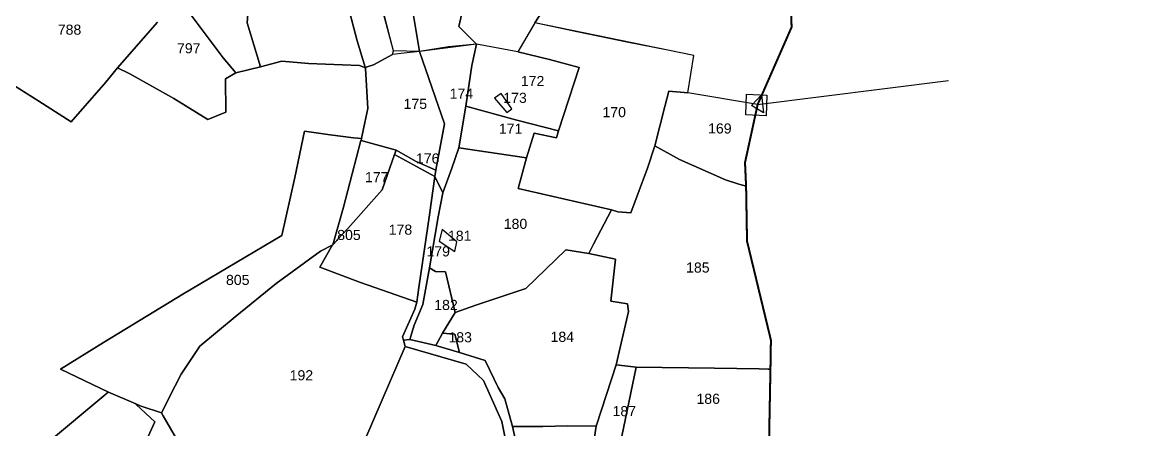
# Model space of a CAD drawing. Header units: inches. Extents: x 186800 to 194298, y 1604602 to 1613194.
# Drawn here: x 190679 to 192357, y 1608857 to 1609461 of the extents above; entities that cross this region are included whole.
import ezdxf

# ---------------------------------------------------------------- set-up
doc = ezdxf.new("R2010")
doc.units = ezdxf.units.IN
doc.header["$LTSCALE"] = 15
doc.header["$MEASUREMENT"] = 0
for name, color, linetype in [('PLOT', 7, 'Continuous'), ('PLOT NO', 7, 'Continuous'), ('VILLAGE BOUNDARY', 5, 'Continuous'), ('VILLAGE BOUNDRY STONES', 1, 'Continuous')]:
    doc.layers.add(name, color=color, linetype=linetype)
doc.styles.get("Standard").update_dxf_attribs({"font": 'arial.ttf'})

msp = doc.modelspace()

# ---------------------------------------------------------------- linework, layer by layer
at = {"layer": 'PLOT'}
for p, q in [((191230.6, 1609419.1), (191185.2, 1609589.4)), ((191328, 1609455.5), (191351.9, 1609565)), ((191351.9, 1609565), (191328, 1609455.5)), ((191440.8, 1609460.8), (191494.3, 1609544.7)), ((191494.3, 1609544.7), (191440.8, 1609460.8)), ((191820.4, 1609537.8), (191822.3, 1609454.4)), ((191252.9, 1609516.5), (191269.4, 1609418.1)), ((191269.4, 1609418.1), (191252.9, 1609516.5)), ((191176.8, 1609434.4), (191155.9, 1609514.8)), ((191155.9, 1609514.8), (191176.8, 1609434.4)), ((191230.6, 1609419.1), (191210.4, 1609498.9)), ((190949.5, 1609446.4), (190922.6, 1609482.4)), ((190922.6, 1609482.4), (190949.5, 1609446.4)), ((191013.1, 1609460.8), (191015.1, 1609487.2)), ((191015.1, 1609487.2), (191013.1, 1609460.8)), ((190879.9, 1609461.8), (190820.3, 1609393.9)), ((190820.3, 1609393.9), (190879.9, 1609461.8)), ((191033.2, 1609395.5), (191013.1, 1609460.8)), ((191013.1, 1609460.8), (191033.2, 1609395.5)), ((191354.1, 1609429), (191328, 1609455.5)), ((191328, 1609455.5), (191354.1, 1609429)), ((191440.8, 1609460.8), (191415.5, 1609417.8)), ((191440.8, 1609460.8), (191415.5, 1609417.8)), ((191503.3, 1609447.7), (191440.8, 1609460.8)), ((191677.2, 1609412.2), (191440.8, 1609460.8)), ((191440.8, 1609460.8), (191440.8, 1609460.8)), ((191822.3, 1609454.4), (191771.9, 1609339.6)), ((190977.5, 1609408.9), (190949.5, 1609446.4)), ((190949.5, 1609446.4), (190977.5, 1609408.9)), ((191188.5, 1609394.9), (191176.8, 1609434.4)), ((191176.8, 1609434.4), (191188.5, 1609394.9)), ((191580.1, 1609431.7), (191503.3, 1609447.7)), ((191635.9, 1609420.8), (191580.1, 1609431.7)), ((191229.2, 1609413.9), (191230.6, 1609419.1)), ((191246.6, 1609416.1), (191229.2, 1609413.9)), ((191269.4, 1609418.1), (191230.6, 1609419.1)), ((191230.6, 1609419.1), (191230.6, 1609419.1)), ((191269.4, 1609418.1), (191246.6, 1609416.1)), ((191354.1, 1609429), (191269.4, 1609418.1)), ((191312.6, 1609425.3), (191269.4, 1609418.1)), ((191269.4, 1609418.1), (191306.6, 1609310.6)), ((191306.6, 1609310.6), (191269.4, 1609418.1)), ((191269.4, 1609418.1), (191269.4, 1609418.1)), ((191354.1, 1609429), (191312.6, 1609425.3)), ((191347.1, 1609397.6), (191354.1, 1609429)), ((191354.1, 1609429), (191347.1, 1609397.6)), ((191415.5, 1609417.8), (191354.1, 1609429)), ((191415.5, 1609417.8), (191354.1, 1609429)), ((191462.5, 1609406.3), (191415.5, 1609417.8)), ((191415.5, 1609417.8), (191415.5, 1609417.8)), ((191415.5, 1609417.8), (191462.5, 1609406.3)), ((191677.2, 1609412.2), (191635.9, 1609420.8)), ((190996.2, 1609386.4), (190977.5, 1609408.9)), ((190977.5, 1609408.9), (190996.2, 1609386.4)), ((191033.2, 1609395.5), (191064.5, 1609404)), ((191064.5, 1609404), (191033.2, 1609395.5)), ((191064.5, 1609404), (191104.2, 1609400.6)), ((191104.2, 1609400.6), (191064.5, 1609404)), ((191104.2, 1609400.6), (191180.1, 1609397.4)), ((191180.1, 1609397.4), (191104.2, 1609400.6)), ((191200.8, 1609398.7), (191191.3, 1609395.4)), ((191191.3, 1609395.4), (191200.8, 1609398.7)), ((191229.2, 1609413.9), (191200.8, 1609398.7)), ((191200.8, 1609398.7), (191229.2, 1609413.9)), ((191229.2, 1609413.9), (191229.2, 1609413.9)), ((191506.7, 1609394.5), (191462.5, 1609406.3)), ((191462.5, 1609406.3), (191506.7, 1609394.5)), ((191668.1, 1609356.7), (191677.2, 1609412.2)), ((191668.1, 1609356.7), (191677.2, 1609412.2)), ((191677.2, 1609412.2), (191677.2, 1609412.2)), ((190803.3, 1609372.8), (190820.3, 1609393.9)), ((190820.3, 1609393.9), (190803.3, 1609372.8)), ((190820.3, 1609393.9), (190838.7, 1609385)), ((190838.7, 1609385), (190820.3, 1609393.9)), ((190838.7, 1609385), (190904.4, 1609348.3)), ((190904.4, 1609348.3), (190838.7, 1609385)), ((190981, 1609377.8), (190996.2, 1609386.4)), ((190996.2, 1609386.4), (190981, 1609377.8)), ((190996.2, 1609386.4), (191033.2, 1609395.5)), ((191033.2, 1609395.5), (190996.2, 1609386.4)), ((190996.2, 1609386.4), (190996.2, 1609386.4)), ((191180.1, 1609397.4), (191188.8, 1609393.9)), ((191188.8, 1609393.9), (191180.1, 1609397.4)), ((191188.8, 1609393.9), (191188.5, 1609394.9)), ((191188.5, 1609394.9), (191188.8, 1609393.9)), ((191189.5, 1609394.3), (191188.8, 1609393.9)), ((191188.8, 1609393.9), (191189.5, 1609394.3)), ((191188.8, 1609393.9), (191188.8, 1609393.1)), ((191188.8, 1609393.1), (191188.8, 1609393.9)), ((191188.8, 1609393.1), (191192.7, 1609333.6)), ((191192.7, 1609333.6), (191188.8, 1609393.1)), ((191189.8, 1609394.5), (191189.5, 1609394.3)), ((191189.5, 1609394.3), (191189.8, 1609394.5)), ((191190.1, 1609395), (191189.8, 1609394.5)), ((191189.8, 1609394.5), (191190.1, 1609395)), ((191191.3, 1609395.4), (191190.1, 1609395)), ((191190.1, 1609395), (191191.3, 1609395.4)), ((191338, 1609337.1), (191347.1, 1609397.6)), ((191347.1, 1609397.6), (191338, 1609337.1)), ((191476.1, 1609300.5), (191506.7, 1609394.5)), ((191506.7, 1609394.5), (191476.1, 1609300.5)), ((190665.7, 1609368.1), (190703.6, 1609344.3)), ((190703.6, 1609344.3), (190665.7, 1609368.1)), ((190751.6, 1609313.7), (190803.3, 1609372.8)), ((190803.3, 1609372.8), (190751.6, 1609313.7)), ((190981.6, 1609328.2), (190981, 1609377.8)), ((190981, 1609377.8), (190981.6, 1609328.2)), ((190904.4, 1609348.3), (190954.8, 1609317.2)), ((190954.8, 1609317.2), (190904.4, 1609348.3)), ((191390.5, 1609356), (191381, 1609349.2)), ((191390.5, 1609356), (191381, 1609349.2)), ((191381, 1609349.2), (191399.2, 1609327.8)), ((191381, 1609349.2), (191399.2, 1609327.8)), ((191406.3, 1609332.9), (191390.5, 1609356)), ((191406.3, 1609332.9), (191390.5, 1609356)), ((191640, 1609359.4), (191633.8, 1609336.5)), ((191633.8, 1609336.5), (191640, 1609359.4)), ((191668.1, 1609356.7), (191640, 1609359.4)), ((191640, 1609359.4), (191668.1, 1609356.7)), ((191771.9, 1609339.6), (191668.1, 1609356.7)), ((191771.9, 1609339.6), (191668.1, 1609356.7)), ((190703.6, 1609344.3), (190751.6, 1609313.7)), ((190751.6, 1609313.7), (190703.6, 1609344.3)), ((191192.7, 1609333.5), (191188.3, 1609313)), ((191188.3, 1609313), (191192.7, 1609333.5)), ((191192.7, 1609333.6), (191192.7, 1609333.5)), ((191192.7, 1609333.5), (191192.7, 1609333.6)), ((191327.9, 1609275), (191338, 1609337.1)), ((191338, 1609337.1), (191327.9, 1609275)), ((191338, 1609337.1), (191338, 1609337.1)), ((191338, 1609337.1), (191414.2, 1609316.2)), ((191414.2, 1609316.2), (191338, 1609337.1)), ((191399.2, 1609327.8), (191406.3, 1609332.9)), ((191399.2, 1609327.8), (191406.3, 1609332.9)), ((191406.3, 1609332.9), (191406.3, 1609332.9)), ((191406.3, 1609332.9), (191406.3, 1609332.9)), ((191633.8, 1609336.5), (191618.9, 1609278.3)), ((191618.9, 1609278.3), (191633.8, 1609336.5)), ((191753.1, 1609253.2), (191771.9, 1609339.6)), ((191771.9, 1609339.6), (191771.9, 1609339.6)), ((190954.8, 1609317.2), (190981.6, 1609328.2)), ((190981.6, 1609328.2), (190954.8, 1609317.2)), ((191414.2, 1609316.2), (191476.1, 1609300.5)), ((191476.1, 1609300.5), (191414.2, 1609316.2)), ((191098.5, 1609300.1), (191083.8, 1609231.2)), ((191083.8, 1609231.2), (191098.5, 1609300.1)), ((191136.6, 1609294.5), (191098.5, 1609300.1)), ((191098.5, 1609300.1), (191136.6, 1609294.5)), ((191188.3, 1609313), (191183.6, 1609291.3)), ((191183.6, 1609291.3), (191188.3, 1609313)), ((191306.6, 1609310.6), (191293.4, 1609241.8)), ((191293.4, 1609241.8), (191306.6, 1609310.6)), ((191306.6, 1609310.6), (191306.6, 1609310.6)), ((191472.7, 1609290.1), (191476.1, 1609300.5)), ((191476.1, 1609300.5), (191472.7, 1609290.1)), ((191476.1, 1609300.5), (191476.1, 1609300.5)), ((191171.2, 1609290.1), (191136.6, 1609294.5)), ((191136.6, 1609294.5), (191171.2, 1609290.1)), ((191156.3, 1609187.1), (191182.2, 1609286.1)), ((191182.2, 1609286.1), (191156.3, 1609187.1)), ((191182.9, 1609288.8), (191171.2, 1609290.1)), ((191171.2, 1609290.1), (191182.9, 1609288.8)), ((191182.2, 1609286.1), (191182.4, 1609286)), ((191182.4, 1609286), (191182.2, 1609286.1)), ((191182.4, 1609286), (191183, 1609288.8)), ((191183, 1609288.8), (191182.4, 1609286)), ((191234.4, 1609271.9), (191182.4, 1609286)), ((191182.4, 1609286), (191182.4, 1609286)), ((191182.4, 1609286), (191234.4, 1609271.9)), ((191183, 1609288.8), (191182.9, 1609288.8)), ((191182.9, 1609288.8), (191183, 1609288.8)), ((191183.6, 1609291.3), (191183, 1609288.8)), ((191183, 1609288.8), (191183.6, 1609291.3)), ((191183, 1609288.8), (191183, 1609288.8)), ((191428.3, 1609260.1), (191439.6, 1609296.9)), ((191439.6, 1609296.9), (191428.3, 1609260.1)), ((191439.6, 1609296.9), (191472.7, 1609290.1)), ((191472.7, 1609290.1), (191439.6, 1609296.9)), ((191231.9, 1609265.3), (191213.6, 1609212.9)), ((191213.6, 1609212.9), (191231.9, 1609265.3)), ((191234.4, 1609271.9), (191231.9, 1609265.3)), ((191231.9, 1609265.3), (191234.4, 1609271.9)), ((191292.3, 1609232.7), (191231.9, 1609265.3)), ((191231.9, 1609265.3), (191292.3, 1609232.7)), ((191264.3, 1609254.9), (191234.4, 1609271.9)), ((191234.4, 1609271.9), (191264.3, 1609254.9)), ((191317.3, 1609244.8), (191327.9, 1609275)), ((191327.9, 1609275), (191317.3, 1609244.8)), ((191428.3, 1609260.1), (191327.9, 1609275)), ((191327.9, 1609275), (191428.3, 1609260.1)), ((191618.9, 1609278.3), (191608.2, 1609245.1)), ((191608.2, 1609245.1), (191618.9, 1609278.3)), ((191655.8, 1609257.8), (191618.9, 1609278.3)), ((191618.9, 1609278.3), (191655.8, 1609257.8)), ((191293.4, 1609241.8), (191264.3, 1609254.9)), ((191264.3, 1609254.9), (191293.4, 1609241.8)), ((191415.7, 1609214.9), (191428.3, 1609260.1)), ((191428.3, 1609260.1), (191415.7, 1609214.9)), ((191724, 1609227.5), (191655.8, 1609257.8)), ((191655.8, 1609257.8), (191724, 1609227.5)), ((191754.7, 1609218), (191753.1, 1609253.2)), ((191753.1, 1609253.2), (191753.1, 1609253.2)), ((191083.8, 1609231.2), (191064.6, 1609145)), ((191064.6, 1609145), (191083.8, 1609231.2)), ((191292.3, 1609232.7), (191284.3, 1609175.5)), ((191284.3, 1609175.5), (191292.3, 1609232.7)), ((191293.4, 1609241.8), (191292.3, 1609232.7)), ((191292.3, 1609232.7), (191293.4, 1609241.8)), ((191292.3, 1609232.7), (191304, 1609208.1)), ((191304, 1609208.1), (191292.3, 1609232.7)), ((191292.3, 1609232.7), (191292.3, 1609232.7)), ((191293.4, 1609241.8), (191293.4, 1609241.8)), ((191304, 1609208.1), (191317.3, 1609244.8)), ((191317.3, 1609244.8), (191304, 1609208.1)), ((191608.2, 1609245.1), (191583.3, 1609178.5)), ((191583.3, 1609178.5), (191608.2, 1609245.1)), ((191554.5, 1609183), (191415.7, 1609214.9)), ((191415.7, 1609214.9), (191554.5, 1609183)), ((191743.9, 1609221.3), (191724, 1609227.5)), ((191724, 1609227.5), (191743.9, 1609221.3)), ((191754.7, 1609218), (191743.9, 1609221.3)), ((191743.9, 1609221.3), (191754.7, 1609218)), ((191756.1, 1609136.5), (191754.7, 1609218)), ((191754.7, 1609218), (191754.7, 1609218)), ((191213.6, 1609212.9), (191162.6, 1609155.5)), ((191162.6, 1609155.5), (191213.6, 1609212.9)), ((191297.1, 1609172.5), (191304, 1609208.1)), ((191304, 1609208.1), (191297.1, 1609172.5)), ((191304, 1609208.1), (191304, 1609208.1)), ((191140.3, 1609131.2), (191156.3, 1609187.1)), ((191156.3, 1609187.1), (191140.3, 1609131.2)), ((191554.5, 1609183), (191527.8, 1609132.1)), ((191527.8, 1609132.1), (191554.5, 1609183)), ((191564, 1609180.3), (191554.5, 1609183)), ((191554.5, 1609183), (191554.5, 1609183)), ((191554.5, 1609183), (191564, 1609180.3)), ((191583.3, 1609178.5), (191564, 1609180.3)), ((191564, 1609180.3), (191583.3, 1609178.5)), ((191284.3, 1609175.5), (191268.5, 1609067.4)), ((191268.5, 1609067.4), (191284.3, 1609175.5)), ((191284.1, 1609096.6), (191297.1, 1609172.5)), ((191297.1, 1609172.5), (191284.1, 1609096.6)), ((191162.6, 1609155.5), (191147.5, 1609138.9)), ((191147.5, 1609138.9), (191162.6, 1609155.5)), ((191302.8, 1609153.9), (191298.3, 1609136.3)), ((191302.8, 1609153.9), (191298.3, 1609136.3)), ((191325, 1609135.6), (191302.8, 1609153.9)), ((191325, 1609135.6), (191302.8, 1609153.9)), ((191064.6, 1609145), (190917.7, 1609057.8)), ((190917.7, 1609057.8), (191064.6, 1609145)), ((191121.1, 1609097.8), (191140.2, 1609130.9)), ((191140.2, 1609130.9), (191121.1, 1609097.8)), ((191122.2, 1609121.4), (191139.5, 1609130.6)), ((191139.5, 1609130.6), (191122.2, 1609121.4)), ((191139.5, 1609130.6), (191140, 1609131)), ((191140, 1609131), (191139.5, 1609130.6)), ((191140, 1609131), (191140.3, 1609131.2)), ((191140.3, 1609131.2), (191140, 1609131)), ((191140.8, 1609131.6), (191140.2, 1609131)), ((191140.2, 1609131), (191140.8, 1609131.6)), ((191140.2, 1609131), (191140.3, 1609131.2)), ((191140.3, 1609131.2), (191140.2, 1609131)), ((191140.2, 1609130.9), (191140.2, 1609131)), ((191140.2, 1609131), (191140.2, 1609131)), ((191140.2, 1609131), (191140.2, 1609130.9)), ((191145.9, 1609137.2), (191140.8, 1609131.6)), ((191140.8, 1609131.6), (191145.9, 1609137.2)), ((191146.6, 1609138), (191145.9, 1609137.2)), ((191145.9, 1609137.2), (191146.6, 1609138)), ((191147.5, 1609138.9), (191146.6, 1609138)), ((191146.6, 1609138), (191147.5, 1609138.9)), ((191146.6, 1609138), (191146.7, 1609137.5)), ((191146.7, 1609137.5), (191146.6, 1609138)), ((191146.7, 1609137.5), (191147.4, 1609138.7)), ((191147.4, 1609138.7), (191146.7, 1609137.5)), ((191147.4, 1609138.7), (191147.5, 1609138.9)), ((191147.5, 1609138.9), (191147.4, 1609138.7)), ((191147.4, 1609138.7), (191147.4, 1609138.7)), ((191298.3, 1609136.3), (191321.9, 1609121.1)), ((191298.3, 1609136.3), (191298.3, 1609136.3)), ((191298.3, 1609136.3), (191321.9, 1609121.1)), ((191298.3, 1609136.3), (191298.3, 1609136.3)), ((191321.9, 1609121.1), (191325, 1609135.6)), ((191321.9, 1609121.1), (191325, 1609135.6)), ((191527.8, 1609132.1), (191521.1, 1609118.2)), ((191521.1, 1609118.2), (191527.8, 1609132.1)), ((191791.6, 1608989.4), (191756.1, 1609136.5)), ((191056.4, 1609073.7), (191122.2, 1609121.4)), ((191122.2, 1609121.4), (191056.4, 1609073.7)), ((191486.9, 1609123.7), (191427.2, 1609066.1)), ((191427.2, 1609066.1), (191486.9, 1609123.7)), ((191521.1, 1609118.2), (191486.9, 1609123.7)), ((191486.9, 1609123.7), (191521.1, 1609118.2)), ((191560.5, 1609109.7), (191521.1, 1609118.2)), ((191521.1, 1609118.2), (191560.5, 1609109.7)), ((191181.6, 1609075.1), (191121.1, 1609097.8)), ((191121.1, 1609097.8), (191181.6, 1609075.1)), ((191284.1, 1609096.6), (191274.5, 1609042.3)), ((191274.5, 1609042.3), (191284.1, 1609096.6)), ((191293.1, 1609091.3), (191284.1, 1609096.6)), ((191284.1, 1609096.6), (191293.1, 1609091.3)), ((191553.9, 1609047.4), (191560.5, 1609109.7)), ((191560.5, 1609109.7), (191553.9, 1609047.4)), ((191308, 1609091.1), (191293.1, 1609091.3)), ((191293.1, 1609091.3), (191308, 1609091.1)), ((191322.3, 1609030.5), (191308, 1609091.1)), ((191308, 1609091.1), (191322.3, 1609030.5)), ((190995.2, 1609023.9), (191056.4, 1609073.7)), ((191056.4, 1609073.7), (190995.2, 1609023.9)), ((191265.4, 1609046), (191181.6, 1609075.1)), ((191181.6, 1609075.1), (191265.4, 1609046)), ((191268.5, 1609067.4), (191265.4, 1609046)), ((191265.4, 1609046), (191268.5, 1609067.4)), ((191427.2, 1609066.1), (191352.9, 1609041.3)), ((191352.9, 1609041.3), (191427.2, 1609066.1)), ((190917.7, 1609057.8), (190799.5, 1608986)), ((190799.5, 1608986), (190917.7, 1609057.8)), ((191262.2, 1609035.6), (191265.4, 1609046)), ((191265.4, 1609046), (191262.2, 1609035.6)), ((191578.6, 1609043.2), (191553.9, 1609047.4)), ((191553.9, 1609047.4), (191578.6, 1609043.2)), ((191243.8, 1608994.2), (191262.2, 1609035.6)), ((191262.2, 1609035.6), (191243.8, 1608994.2)), ((191274.5, 1609042.3), (191261.3, 1609011.5)), ((191261.3, 1609011.5), (191274.5, 1609042.3)), ((191303.6, 1608999.9), (191322.3, 1609030.5)), ((191322.3, 1609030.5), (191303.6, 1608999.9)), ((191352.9, 1609041.3), (191322.3, 1609030.5)), ((191322.3, 1609030.5), (191352.9, 1609041.3)), ((191322.3, 1609030.5), (191322.3, 1609030.5)), ((191561.8, 1608952.8), (191580, 1609031.9)), ((191580, 1609031.9), (191561.8, 1608952.8)), ((191580, 1609031.9), (191578.6, 1609043.2)), ((191578.6, 1609043.2), (191580, 1609031.9)), ((190942.9, 1608980.6), (190995.2, 1609023.9)), ((190995.2, 1609023.9), (190942.9, 1608980.6)), ((191261.3, 1609011.5), (191254.9, 1608990.2)), ((191254.9, 1608990.2), (191261.3, 1609011.5)), ((191293.6, 1608981.2), (191303.6, 1608999.9)), ((191303.6, 1608999.9), (191293.6, 1608981.2)), ((191303.6, 1608999.9), (191322, 1608998.1)), ((191322, 1608998.1), (191303.6, 1608999.9)), ((191322, 1608998.1), (191328.7, 1608970.9)), ((191328.7, 1608970.9), (191322, 1608998.1)), ((190799.5, 1608986), (190735.8, 1608946.4)), ((190735.8, 1608946.4), (190799.5, 1608986)), ((190915, 1608938.8), (190942.9, 1608980.6)), ((190942.9, 1608980.6), (190915, 1608938.8)), ((191248.2, 1608980), (191213.8, 1608900.7)), ((191213.8, 1608900.7), (191248.2, 1608980)), ((191245.7, 1608989.5), (191243.8, 1608994.2)), ((191243.8, 1608994.2), (191245.7, 1608989.5)), ((191254.9, 1608990.2), (191245.7, 1608989.5)), ((191245.7, 1608989.5), (191254.9, 1608990.2)), ((191245.7, 1608989.5), (191248.2, 1608980)), ((191248.2, 1608980), (191245.7, 1608989.5)), ((191338.7, 1608953.7), (191248.2, 1608980)), ((191248.2, 1608980), (191338.7, 1608953.7)), ((191254.9, 1608990.2), (191293.6, 1608981.2)), ((191293.6, 1608981.2), (191254.9, 1608990.2)), ((191328.7, 1608970.9), (191293.6, 1608981.2)), ((191293.6, 1608981.2), (191293.6, 1608981.2)), ((191293.6, 1608981.2), (191328.7, 1608970.9)), ((191790.9, 1608946.3), (191791.6, 1608989.4)), ((191328.7, 1608970.9), (191366.8, 1608959.1)), ((191366.8, 1608959.1), (191328.7, 1608970.9)), ((191328.7, 1608970.9), (191328.7, 1608970.9)), ((190735.8, 1608946.4), (190807, 1608912.3)), ((190807, 1608912.3), (190735.8, 1608946.4)), ((191364.5, 1608929.4), (191338.7, 1608953.7)), ((191338.7, 1608953.7), (191364.5, 1608929.4)), ((191366.8, 1608959.1), (191386.3, 1608918.8)), ((191386.3, 1608918.8), (191366.8, 1608959.1)), ((191554.9, 1608931.3), (191561.8, 1608952.8)), ((191561.8, 1608952.8), (191554.9, 1608931.3)), ((191561.8, 1608952.8), (191591.3, 1608949.4)), ((191591.3, 1608949.4), (191561.8, 1608952.8)), ((191567.3, 1608834.7), (191591.3, 1608949.4)), ((191591.3, 1608949.4), (191567.3, 1608834.7)), ((191591.3, 1608949.4), (191707.6, 1608947.9)), ((191707.6, 1608947.9), (191591.3, 1608949.4)), ((191707.6, 1608947.9), (191774.3, 1608946.6)), ((191774.3, 1608946.6), (191707.6, 1608947.9)), ((191774.3, 1608946.6), (191787.4, 1608946.4)), ((191787.4, 1608946.4), (191774.3, 1608946.6)), ((191787.4, 1608946.4), (191790.9, 1608946.3)), ((191790.9, 1608946.3), (191787.4, 1608946.4)), ((191790.6, 1608933.2), (191790.9, 1608946.3)), ((190906.2, 1608921.4), (190915, 1608938.8)), ((190915, 1608938.8), (190906.2, 1608921.4)), ((191391.6, 1608868.7), (191364.5, 1608929.4)), ((191364.5, 1608929.4), (191391.6, 1608868.7)), ((191531.8, 1608861.7), (191554.9, 1608931.3)), ((191554.9, 1608931.3), (191531.8, 1608861.7)), ((191789.1, 1608852.3), (191790.6, 1608933.2)), ((190806.5, 1608911.9), (190797.2, 1608904.3)), ((190797.2, 1608904.3), (190806.5, 1608911.9)), ((190807, 1608912.3), (190806.5, 1608911.9)), ((190806.5, 1608911.9), (190807, 1608912.3)), ((190847.6, 1608894.6), (190807, 1608912.3)), ((190807, 1608912.3), (190847.6, 1608894.6)), ((190885.6, 1608881.4), (190906.2, 1608921.4)), ((190906.2, 1608921.4), (190885.6, 1608881.4)), ((191386.3, 1608918.8), (191396.1, 1608902.3)), ((191396.1, 1608902.3), (191386.3, 1608918.8)), ((190797.2, 1608904.3), (190719.5, 1608839.4)), ((190719.5, 1608839.4), (190797.2, 1608904.3)), ((190848.1, 1608893.8), (190847.6, 1608894.6)), ((190847.6, 1608894.6), (190847.6, 1608894.6)), ((190854.2, 1608891.7), (190847.6, 1608894.6)), ((190847.6, 1608894.6), (190848.1, 1608893.8)), ((190847.6, 1608894.6), (190854.2, 1608891.7)), ((191213.8, 1608900.7), (191186.2, 1608836.3)), ((191186.2, 1608836.3), (191213.8, 1608900.7)), ((191396.1, 1608902.3), (191407.6, 1608861)), ((191407.6, 1608861), (191396.1, 1608902.3)), ((190875.9, 1608867.8), (190848.1, 1608893.8)), ((190848.1, 1608893.8), (190875.9, 1608867.8)), ((190855.4, 1608891.4), (190854.2, 1608891.7)), ((190854.2, 1608891.7), (190855.4, 1608891.4)), ((190885.6, 1608881.4), (190855.4, 1608891.4)), ((190855.4, 1608891.4), (190885.6, 1608881.4)), ((190888.2, 1608876.9), (190885.6, 1608881.4)), ((190885.6, 1608881.4), (190885.6, 1608881.4)), ((190885.6, 1608881.4), (190888.2, 1608876.9)), ((190843, 1608795.2), (190875.9, 1608867.8)), ((190875.9, 1608867.8), (190843, 1608795.2)), ((190917.5, 1608826.6), (190888.2, 1608876.9)), ((190888.2, 1608876.9), (190917.5, 1608826.6)), ((191408, 1608789.2), (191391.6, 1608868.7)), ((191391.6, 1608868.7), (191391.6, 1608868.7)), ((191391.6, 1608868.7), (191408, 1608789.2)), ((191407.6, 1608861), (191452.6, 1608860.8)), ((191452.6, 1608860.8), (191407.6, 1608861)), ((191407.6, 1608861), (191417.2, 1608817.6)), ((191417.2, 1608817.6), (191407.6, 1608861)), ((191452.6, 1608860.8), (191489.9, 1608862.2)), ((191489.9, 1608862.2), (191452.6, 1608860.8)), ((191452.6, 1608860.8), (191452.6, 1608860.8)), ((191489.9, 1608862.2), (191531.8, 1608861.7)), ((191531.8, 1608861.7), (191489.9, 1608862.2)), ((191520.6, 1608784.3), (191531.8, 1608861.7)), ((191531.8, 1608861.7), (191520.6, 1608784.3))]:
    msp.add_line(p, q, dxfattribs=at)
at = {"layer": 'VILLAGE BOUNDARY', "linetype": 'Continuous'}
for p, q in [((191820.4, 1609537.8), (191822.3, 1609454.4)), ((191822.3, 1609454.4), (191771.9, 1609339.6)), ((191771.9, 1609339.6), (192055.6, 1609375.1)), ((191762.8, 1609338.2), (191777.5, 1609353.9)), ((191777.5, 1609353.9), (191780.4, 1609327.3)), ((191771.9, 1609339.6), (191753.1, 1609253.2)), ((191780.4, 1609327.3), (191762.8, 1609338.2)), ((191753.1, 1609253.2), (191754.7, 1609218)), ((191754.7, 1609218), (191756.1, 1609136.5)), ((191756.1, 1609136.5), (191791.6, 1608989.4)), ((191791.6, 1608989.4), (191790.9, 1608946.3)), ((191790.9, 1608946.3), (191789.1, 1608852.3))]:
    msp.add_line(p, q, dxfattribs=at)
at = {"layer": 'VILLAGE BOUNDARY', "color": 5, "const_width": 3}
msp.add_lwpolyline([(191820.4, 1609537.8), (191822.3, 1609454.4), (191771.9, 1609339.6), (191753.1, 1609253.2), (191754.7, 1609218), (191756.1, 1609136.5), (191791.6, 1608989.4), (191790.9, 1608946.3), (191789.1, 1608852.3), (191788.9, 1608740.4), (191818.6, 1608702.1), (191932, 1608272.2), (192004.8, 1608118.3), (192018.5, 1607839.6), (192005.9, 1607407.7), (192032.1, 1606944.1), (192112.9, 1606708.8), (192177.9, 1606632.2), (192355.6, 1606095.7)], dxfattribs=at)
at = {"layer": 'VILLAGE BOUNDRY STONES', "linetype": 'Continuous'}
for p, q in [((191754.4, 1609324), (191755.5, 1609354.7)), ((191755.5, 1609354.7), (191785.6, 1609353.6)), ((191785.6, 1609353.6), (191784.5, 1609322.9)), ((191784.5, 1609322.9), (191754.4, 1609324))]:
    msp.add_line(p, q, dxfattribs=at)

# ---------------------------------------------------------------- texts
at = {"layer": 'PLOT NO', "color": 7, "oblique": 360}
for s, p in [('788', (190731.7, 1609443.3)), ('797', (190908.9, 1609415.7)), ('174', (191314.1, 1609348.3)), ('169', (191698.2, 1609296.5)), ('176', (191264, 1609251.9)), ('177', (191188.3, 1609224.1)), ('180', (191394.5, 1609154.7)), ('181', (191311.6, 1609137)), ('182', (191291.2, 1609034.2))]:
    msp.add_text(s, height=15, dxfattribs=at).set_placement(p)
at = {"layer": 'PLOT NO', "color": 7}
for s, p in [('172', (191419.9, 1609367)), ('175', (191245.6, 1609333)), ('173', (191393.8, 1609342)), ('170', (191541.2, 1609320.7)), ('171', (191387.2, 1609296.1)), ('805', (191147, 1609138.2)), ('178', (191223.5, 1609146.1)), ('179', (191279.6, 1609113.8)), ('185', (191665.5, 1609089.8)), ('805', (190981.7, 1609071.4)), ('183', (191312.3, 1608986.2)), ('184', (191464.1, 1608986.8)), ('192', (191076.3, 1608929.7)), ('186', (191680.9, 1608894.7)), ('187', (191556.2, 1608876.4))]:
    msp.add_text(s, height=15, dxfattribs=at).set_placement(p)

doc.saveas('drawing.dxf')
